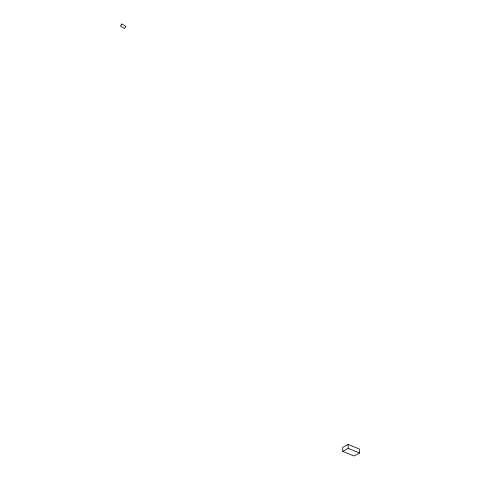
<?xml version="1.0" encoding="UTF-8"?>
<svg xmlns="http://www.w3.org/2000/svg" width="480" height="480" viewBox="0 0 480 480"><rect width="100%" height="100%" fill="white"/><g stroke="black" fill="none" stroke-linecap="round" stroke-linejoin="round"><path stroke-width="0.72" d="M348.09 444.384L342.654 447.468L342.762 451.41L354.072 456L359.58 452.988L359.406 449.034L348.09 444.384L348.222 448.344L342.762 451.41M348.222 448.344L359.58 452.988M121.782 24L120.42 26.136L124.53 28.494L125.892 26.37L121.782 24"/></g></svg>
